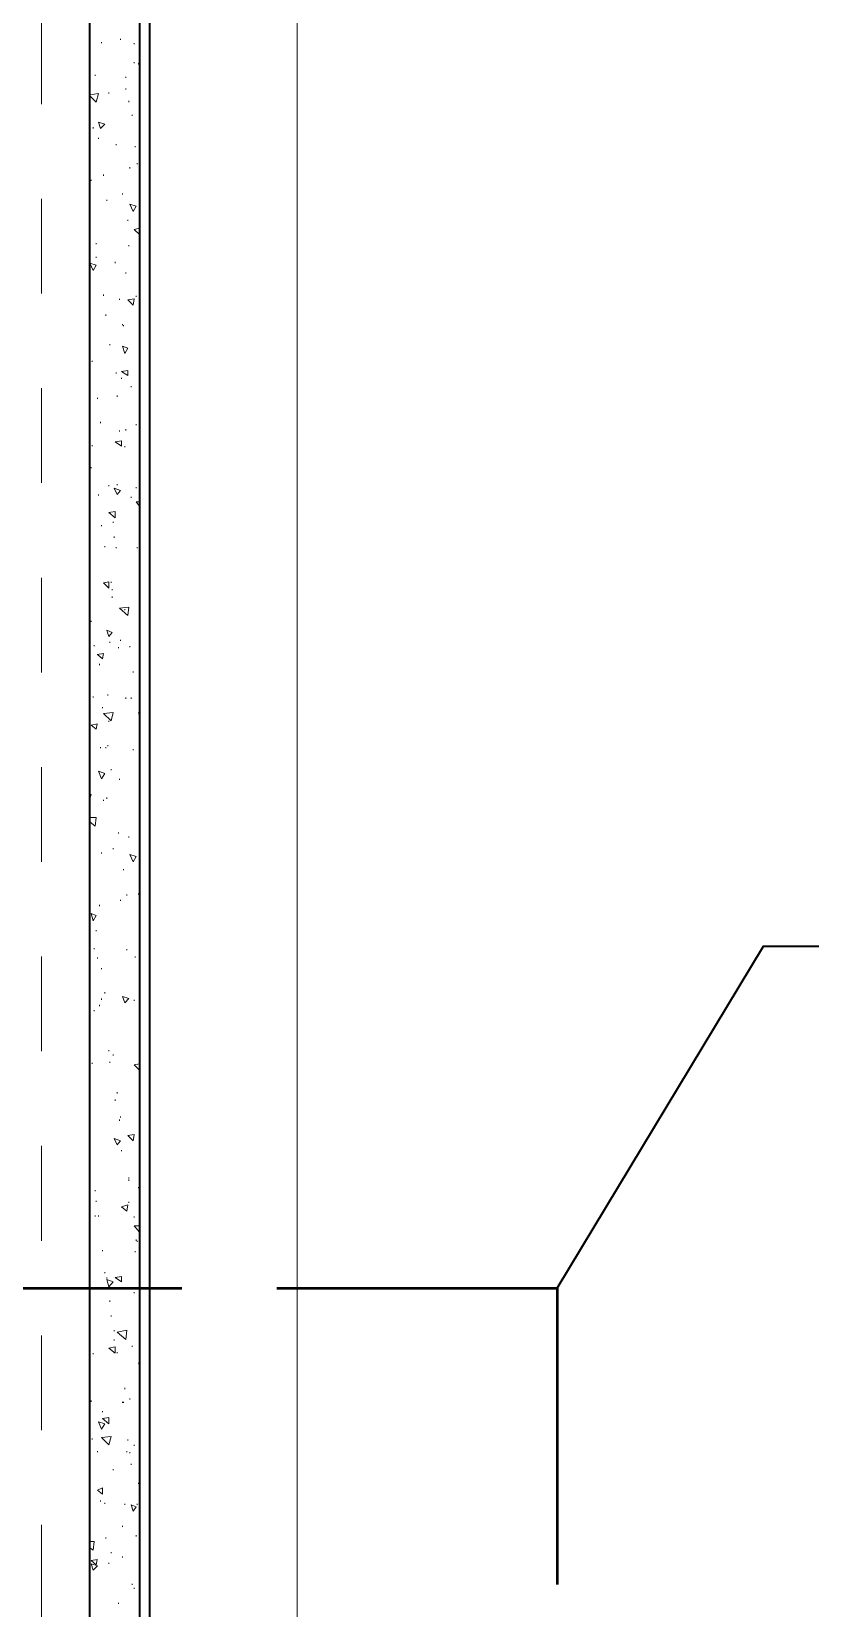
# Model space of a CAD drawing. Header units: inches. Extents: x 5 to 516, y -193 to 129.
# Drawn here: x 78.679 to 79.502, y -188.584 to -186.919 of the extents above; entities that cross this region are included whole.
import ezdxf

# ---------------------------------------------------------------- set-up
doc = ezdxf.new("R2010")
doc.units = ezdxf.units.IN
doc.header["$MEASUREMENT"] = 0
doc.linetypes.add('PDF_IMPORT', pattern=[1, 0.8, -0.2])
doc.layers.add('PDF8_Geometry', color=7, linetype='Continuous')

msp = doc.modelspace()

# ---------------------------------------------------------------- linework, layer by layer
at = {"layer": 'PDF8_Geometry', "lineweight": 15}
msp.add_lwpolyline([(78.7410688, -189.3957831), (78.7410688, -180.6046713), (78.6688466, -180.6046713), (78.6688466, -189.3957831)], close=True, dxfattribs=at)
at = {"layer": 'PDF8_Geometry', "linetype": 'PDF_IMPORT', "lineweight": 15, "ltscale": 0.084444}
msp.add_lwpolyline([(78.6899575, -189.3957831), (78.6899575, -180.604671)], dxfattribs=at)
at = {"layer": 'PDF8_Geometry', "lineweight": 35}
for points in [[(78.7932923, -180.6046713), (78.7932923, -189.3957831), (78.74107, -189.3957831), (78.74107, -180.6046713)], [(78.8044052, -189.3957831), (78.8044052, -180.6046713), (78.7932941, -180.6046713), (78.7932941, -189.3957831)]]:
    msp.add_lwpolyline(points, close=True, dxfattribs=at)
at = {"layer": 'PDF8_Geometry', "lineweight": 15}
for points in [[(78.8044052, -189.3957831), (78.9599608, -189.3957831), (78.9599608, -180.6046713), (78.8044052, -180.6046713)], [(78.7732908, -186.9280055), (78.7732908, -186.9268944)], [(78.7532939, -186.9313387), (78.7532939, -186.9302276)], [(78.7877358, -186.9324498), (78.7877358, -186.9313387)], [(78.7877358, -186.9524501), (78.7877358, -186.951339)], [(78.7932923, -186.9568943), (78.7921812, -186.9524499)], [(78.7932923, -186.9524501), (78.7921812, -186.9524501)], [(78.7466252, -186.9657829), (78.7466252, -186.9646718)], [(78.7788473, -186.968005), (78.7788473, -186.9668939)], [(78.7788473, -186.9802279), (78.7788473, -186.9791168)], [(78.7499597, -186.9846718), (78.7477374, -186.9935607), (78.7410708, -186.986894)], [(78.7499618, -186.9846721), (78.7410729, -186.9857832)], [(78.7610702, -186.9846721), (78.7610702, -186.983561)], [(78.7821839, -186.9935607), (78.7821839, -186.9924495)], [(78.7855159, -187.0080056), (78.7855159, -187.0068945)], [(78.7444054, -187.0213384), (78.7444054, -187.0202273)], [(78.756626, -187.0168942), (78.7499593, -187.014672)], [(78.7566261, -187.016894), (78.7521817, -187.0213384), (78.7499595, -187.0146718)], [(78.7499618, -187.0324497), (78.7499618, -187.0313386)], [(78.7688466, -187.0391166), (78.7688466, -187.0380055)], [(78.788848, -187.0413388), (78.788848, -187.0402276)], [(78.7832915, -187.0635612), (78.7832915, -187.0624501)], [(78.7910724, -187.0591164), (78.7910724, -187.0580053)], [(78.742181, -187.076894), (78.742181, -187.0757829)], [(78.7555138, -187.0713387), (78.7555138, -187.0702276)], [(78.7755152, -187.091339), (78.7755152, -187.0902279)], [(78.7588504, -187.0980054), (78.7588504, -187.0968943)], [(78.7899602, -187.1035607), (78.7832935, -187.1013385)], [(78.7899615, -187.1035605), (78.7866281, -187.109116), (78.7832948, -187.1013383)], [(78.7810717, -187.1191168), (78.7810717, -187.1180057)], [(78.7932923, -187.1268942), (78.7877367, -187.1280053)], [(78.7932923, -187.1335606), (78.7877367, -187.1280051)], [(78.7477374, -187.1435608), (78.7477374, -187.1424497)], [(78.7821839, -187.1457829), (78.7821839, -187.1446718)], [(78.7477374, -187.1580052), (78.7477374, -187.1568941)], [(78.7677389, -187.1635605), (78.7677389, -187.1624494)], [(78.7477374, -187.1657827), (78.7410708, -187.1635604)], [(78.7477387, -187.165783), (78.7444054, -187.1713386), (78.741072, -187.1635608)], [(78.7788473, -187.1746723), (78.7788473, -187.1735612)], [(78.7555138, -187.1980053), (78.7555138, -187.1968942)], [(78.7721831, -187.2024501), (78.7721831, -187.201339)], [(78.7877358, -187.2013385), (78.7810691, -187.2024496)], [(78.7877392, -187.2013388), (78.7866281, -187.2080054), (78.7810726, -187.2024499)], [(78.7899602, -187.1991163), (78.7899602, -187.1980052)], [(78.7577382, -187.2191161), (78.7577382, -187.218005)], [(78.7755152, -187.2291163), (78.7755152, -187.2280051)], [(78.7766274, -187.2302279), (78.7766274, -187.2291168)], [(78.7621824, -187.2502271), (78.7621824, -187.249116)], [(78.7810717, -187.2535608), (78.7755161, -187.2513386)], [(78.7810729, -187.2535612), (78.7777396, -187.2591167), (78.7755174, -187.251339)], [(78.7432932, -187.2680053), (78.7432932, -187.2668941)], [(78.7688466, -187.2802275), (78.7688466, -187.2791164)], [(78.7810717, -187.2768938), (78.774405, -187.2780049)], [(78.7810717, -187.2768941), (78.7810717, -187.2824497), (78.774405, -187.2780052)], [(78.774403, -187.2857834), (78.774403, -187.2846723)], [(78.7844037, -187.294672), (78.7844037, -187.2935609)], [(78.7488496, -187.3068943), (78.7488496, -187.3057832)], [(78.7699588, -187.3046716), (78.7699588, -187.3035605)], [(78.7521817, -187.3324493), (78.7521817, -187.3313382)], [(78.7721831, -187.341339), (78.7721831, -187.3402279)], [(78.7788473, -187.3402274), (78.7788473, -187.3391163)], [(78.7899602, -187.334672), (78.7899602, -187.3335609)], [(78.7432932, -187.3568939), (78.7432932, -187.3557828)], [(78.774403, -187.3513384), (78.774403, -187.3568939), (78.7677364, -187.3524495)], [(78.774403, -187.3513386), (78.7677364, -187.3524497)], [(78.7777396, -187.358005), (78.7777396, -187.3568939)], [(78.7932923, -187.3602271), (78.7932923, -187.359116)], [(78.742181, -187.3802274), (78.742181, -187.3791163)], [(78.7499618, -187.4091163), (78.7499618, -187.4080052)], [(78.7610702, -187.3991167), (78.7610702, -187.3980056)], [(78.7732908, -187.403561), (78.7666242, -187.4013387)], [(78.7732921, -187.4035608), (78.7699588, -187.4080052), (78.7666254, -187.4013386)], [(78.7699588, -187.3980056), (78.7699588, -187.3968945)], [(78.7844037, -187.4113384), (78.7844037, -187.4102273)], [(78.7899602, -187.4013388), (78.7899602, -187.4002277)], [(78.7677389, -187.4257831), (78.7677389, -187.4324498), (78.7610722, -187.4268943)], [(78.7677389, -187.4257834), (78.7610722, -187.4268945)], [(78.7932923, -187.4157827), (78.7899589, -187.4157827)], [(78.7932923, -187.4202275), (78.7899589, -187.4157831)], [(78.7532939, -187.4413383), (78.7532939, -187.4402272)], [(78.7655145, -187.4380051), (78.7655145, -187.436894)], [(78.7666267, -187.4535612), (78.7666267, -187.4524501)], [(78.756626, -187.4635608), (78.756626, -187.4624497)], [(78.7688466, -187.4646719), (78.7688466, -187.4635607)], [(78.7910724, -187.4646719), (78.7910724, -187.4635607)], [(78.7610702, -187.5002271), (78.7555147, -187.5013382)], [(78.7610702, -187.5002274), (78.7610702, -187.5068941), (78.7555147, -187.5013385)], [(78.7632946, -187.5013387), (78.7632946, -187.5002276)], [(78.7644023, -187.5091168), (78.7644023, -187.5080056)], [(78.7644023, -187.5168942), (78.7644023, -187.5157831)], [(78.7821828, -187.5268946), (78.7810717, -187.5357835), (78.7721828, -187.5280057)], [(78.7821839, -187.5268938), (78.7721839, -187.5280049)], [(78.742181, -187.5424499), (78.742181, -187.5413387)], [(78.7777396, -187.5302276), (78.7777396, -187.5291165)], [(78.7644023, -187.5535605), (78.7588467, -187.5513383)], [(78.7644036, -187.5535609), (78.7610702, -187.5580053), (78.758848, -187.5513387)], [(78.7732908, -187.5624496), (78.7732908, -187.5613385)], [(78.745513, -187.5680055), (78.745513, -187.5668944)], [(78.7555138, -187.575783), (78.7488471, -187.5768941)], [(78.7555172, -187.5757827), (78.7544061, -187.5813383), (78.7488505, -187.5768939)], [(78.7621824, -187.5646723), (78.7621824, -187.5635612)], [(78.771071, -187.5702276), (78.771071, -187.5691165)], [(78.7832915, -187.5691166), (78.7832915, -187.5680055)], [(78.7510695, -187.5880053), (78.7510695, -187.5868942)], [(78.7866281, -187.5957833), (78.7866281, -187.5946722)], [(78.7444054, -187.62245), (78.7444054, -187.6213389)], [(78.759958, -187.6202279), (78.759958, -187.6191168)], [(78.7788473, -187.6235611), (78.7788473, -187.62245)], [(78.7844037, -187.6235611), (78.7844037, -187.62245)], [(78.7544061, -187.6335607), (78.7544061, -187.6324496)], [(78.7655145, -187.6380049), (78.7555145, -187.639116)], [(78.7655168, -187.6380057), (78.7632946, -187.6468946), (78.7555168, -187.6391168)], [(78.7932923, -187.639116), (78.7921812, -187.6380049)], [(78.7932923, -187.6424498), (78.7921812, -187.6380053)], [(78.7488485, -187.6502276), (78.7477374, -187.6557831), (78.7421819, -187.6513387)], [(78.7488496, -187.6502278), (78.742183, -187.6513389)], [(78.7610702, -187.6480057), (78.7610702, -187.6468945)], [(78.7521817, -187.6757834), (78.7521817, -187.6746723)], [(78.7577382, -187.6757834), (78.7577382, -187.6746723)], [(78.759958, -187.6735607), (78.759958, -187.6724496)], [(78.7866281, -187.6780056), (78.7866281, -187.6768945)], [(78.756626, -187.7024501), (78.7499593, -187.7002279)], [(78.7566272, -187.7024499), (78.7532939, -187.7080055), (78.7499606, -187.7002277)], [(78.7632946, -187.6991164), (78.7632946, -187.6980053)], [(78.7721831, -187.7091165), (78.7721831, -187.7080054)], [(78.7410688, -187.7291163), (78.7421799, -187.7246718)], [(78.742181, -187.724672), (78.7410699, -187.724672)], [(78.7588504, -187.7291163), (78.7588504, -187.7280052)], [(78.7555138, -187.731339), (78.7555138, -187.7302279)], [(78.7932923, -187.7302279), (78.7932923, -187.7291168)], [(78.7477364, -187.7491168), (78.7466252, -187.7580057), (78.7410697, -187.7535613)], [(78.7477374, -187.749116), (78.7410708, -187.749116)], [(78.771071, -187.7657832), (78.771071, -187.7646721)], [(78.7821839, -187.7702274), (78.7821839, -187.7691163)], [(78.7532939, -187.7868946), (78.7532939, -187.7857834)], [(78.7655145, -187.7824497), (78.7655145, -187.7813386)], [(78.7899602, -187.7902277), (78.7832935, -187.7880055)], [(78.7899615, -187.7902275), (78.7866281, -187.7957831), (78.7832948, -187.7880053)], [(78.7766274, -187.8046716), (78.7766274, -187.8035605)], [(78.7510695, -187.8424501), (78.7510695, -187.841339)], [(78.7732908, -187.8368942), (78.7732908, -187.8357831)], [(78.7799595, -187.8313383), (78.7799595, -187.8302272)], [(78.7921801, -187.8302273), (78.7921801, -187.8291161)], [(78.7477374, -187.8524497), (78.7421819, -187.8502275)], [(78.7477387, -187.8524495), (78.7444054, -187.858005), (78.7421831, -187.8502273)], [(78.7477374, -187.8691168), (78.7477374, -187.8680057)], [(78.745513, -187.8880049), (78.745513, -187.8868938)], [(78.7799595, -187.889116), (78.7799595, -187.8880049)], [(78.7488496, -187.8980057), (78.7488496, -187.8968946)], [(78.7532939, -187.9091163), (78.7532939, -187.9080052)], [(78.788848, -187.8968946), (78.788848, -187.8957835)], [(78.7532939, -187.9413384), (78.7532939, -187.9402273)], [(78.756626, -187.934672), (78.756626, -187.9335609)], [(78.7821839, -187.9402273), (78.7755172, -187.9380051)], [(78.7821841, -187.9402271), (78.7777396, -187.9446716), (78.7755174, -187.9380049)], [(78.7877358, -187.9424494), (78.7877358, -187.9413383)], [(78.745513, -187.9535612), (78.745513, -187.9524501)], [(78.7510695, -187.9480053), (78.7510695, -187.9468942)], [(78.7610702, -187.9957829), (78.7610702, -187.9946718)], [(78.7432932, -188.0091168), (78.7432932, -188.0080057)], [(78.7621824, -188.0080057), (78.7621824, -188.0068946)], [(78.7655145, -188.0002271), (78.7655145, -187.999116)], [(78.7932923, -188.0091168), (78.7877367, -188.0102279)], [(78.7932923, -188.0146721), (78.7932923, -188.0157832), (78.7877367, -188.0102276)], [(78.7699588, -188.0402278), (78.7699588, -188.0391167)], [(78.7677389, -188.0480052), (78.7677389, -188.0468941)], [(78.7721831, -188.0691166), (78.7721831, -188.0680055)], [(78.7732908, -188.0657834), (78.7732908, -188.0646723)], [(78.7732908, -188.0902274), (78.7666242, -188.0880052)], [(78.7732921, -188.0902278), (78.7699588, -188.0946723), (78.7666254, -188.0880056)], [(78.7877358, -188.0835605), (78.7810691, -188.0846716)], [(78.7877392, -188.0835608), (78.7866281, -188.0902274), (78.7810726, -188.0846719)], [(78.774403, -188.1013387), (78.774403, -188.1002275)], [(78.7466252, -188.1435609), (78.7466252, -188.1424498)], [(78.7821839, -188.1302275), (78.7821839, -188.1291164)], [(78.7821839, -188.1324496), (78.7821839, -188.1313385)], [(78.7921801, -188.1402277), (78.7921801, -188.1391166)], [(78.7477374, -188.1546721), (78.7477374, -188.153561)], [(78.7810706, -188.158005), (78.7799595, -188.1646717), (78.7744039, -188.1602272)], [(78.7810717, -188.1580053), (78.774405, -188.1602275)], [(78.7821839, -188.1557832), (78.7821839, -188.154672)], [(78.7466252, -188.1702276), (78.7466252, -188.1691165)], [(78.7499618, -188.1702276), (78.7499618, -188.1691165)], [(78.7877358, -188.1713386), (78.7877358, -188.1702275)], [(78.7932923, -188.1868941), (78.7877367, -188.1802275)], [(78.7932923, -188.1802277), (78.7877367, -188.1802277)], [(78.7899602, -188.1957832), (78.7899602, -188.1946721)], [(78.7932923, -188.1902273), (78.7932923, -188.1891162)], [(78.7544061, -188.2068944), (78.7544061, -188.2057833)], [(78.788848, -188.2080055), (78.788848, -188.2068944)], [(78.7910724, -188.1968943), (78.7910724, -188.1957832)], [(78.756626, -188.230228), (78.756626, -188.2291169)], [(78.7655145, -188.2391165), (78.7588478, -188.2368943)], [(78.7655147, -188.2391163), (78.7610702, -188.2446718), (78.758848, -188.236894)], [(78.7588504, -188.2357833), (78.7588504, -188.2346722)], [(78.774403, -188.2335609), (78.774403, -188.2391165), (78.7677364, -188.234672)], [(78.774403, -188.2335612), (78.7677364, -188.2346723)], [(78.7621824, -188.2602279), (78.7621824, -188.2591168)], [(78.7877358, -188.2513388), (78.7877358, -188.2502277)], [(78.7632946, -188.2757828), (78.7632946, -188.2746717)], [(78.7666267, -188.2913389), (78.7666267, -188.2902277)], [(78.7799584, -188.2902274), (78.7788473, -188.3002274), (78.7699584, -188.2924496)], [(78.7799595, -188.2902278), (78.7699595, -188.29245)], [(78.7677389, -188.3080054), (78.7610722, -188.3091165)], [(78.7677389, -188.3080057), (78.7677389, -188.3146724), (78.7610722, -188.3091168)], [(78.7666267, -188.3013384), (78.7666267, -188.3002273)], [(78.7855159, -188.3080054), (78.7855159, -188.3068943)], [(78.7444054, -188.3157834), (78.7444054, -188.3146723)], [(78.7699588, -188.3146724), (78.7699588, -188.3135613)], [(78.7932923, -188.3280052), (78.7921812, -188.3246718)], [(78.7932923, -188.325783), (78.7921812, -188.3246719)], [(78.7777396, -188.3524497), (78.7777396, -188.3513386)], [(78.742181, -188.3657831), (78.742181, -188.364672)], [(78.7544061, -188.3768943), (78.7544061, -188.3757832)], [(78.7755152, -188.3668942), (78.7755152, -188.3657831)], [(78.7766274, -188.3668942), (78.7766274, -188.3657831)], [(78.7832915, -188.363561), (78.7832915, -188.3624499)], [(78.756626, -188.3891161), (78.7499593, -188.3868938)], [(78.7566272, -188.3891164), (78.7532939, -188.3946719), (78.7499606, -188.3868942)], [(78.7610702, -188.3824494), (78.7610702, -188.3891161), (78.7544036, -188.3835605)], [(78.7610702, -188.3824497), (78.7544036, -188.3835608)], [(78.7432932, -188.4057832), (78.7432932, -188.4046721)], [(78.7632925, -188.4024496), (78.7610702, -188.4113385), (78.7532924, -188.4035607)], [(78.7632946, -188.40245), (78.7532946, -188.4035611)], [(78.7810717, -188.4068942), (78.7810717, -188.4057831)], [(78.7877358, -188.4124496), (78.7877358, -188.4113385)], [(78.7488496, -188.4191165), (78.7488496, -188.4180054)], [(78.7799595, -188.4191165), (78.7799595, -188.4180054)], [(78.7832915, -188.4202276), (78.7832915, -188.4191165)], [(78.7655145, -188.4380052), (78.7655145, -188.4368941)], [(78.7844037, -188.4324499), (78.7844037, -188.4313388)], [(78.7488505, -188.4591164), (78.7544061, -188.4568942), (78.7544061, -188.4635609), (78.7488505, -188.4591164)], [(78.7921801, -188.4524499), (78.7921801, -188.4513388)], [(78.7521817, -188.4713386), (78.7521817, -188.4702275)], [(78.756626, -188.473561), (78.756626, -188.4724499)], [(78.7777396, -188.4746721), (78.7777396, -188.473561)], [(78.7899602, -188.4768942), (78.7844046, -188.474672)], [(78.7899615, -188.4768943), (78.7866281, -188.4813388), (78.7844059, -188.4746721)], [(78.7910724, -188.4746721), (78.7910724, -188.473561)], [(78.7577382, -188.5102276), (78.7577382, -188.5091165)], [(78.7755152, -188.4980053), (78.7755152, -188.4968942)], [(78.7899602, -188.5080055), (78.7899602, -188.5068944)], [(78.7932923, -188.4980053), (78.7932923, -188.4968942)], [(78.745513, -188.5135608), (78.7410686, -188.5135608)], [(78.7455165, -188.513561), (78.7444054, -188.5224499), (78.741072, -188.5202277)], [(78.7632946, -188.5257831), (78.7632946, -188.524672)], [(78.7488485, -188.5324498), (78.7477374, -188.5380054), (78.7421819, -188.5335609)], [(78.7488496, -188.5324498), (78.742183, -188.5335609)], [(78.7488496, -188.5391165), (78.742183, -188.5368942)], [(78.7488498, -188.5391166), (78.7444054, -188.543561), (78.7421831, -188.5368943)], [(78.7610702, -188.5368943), (78.7610702, -188.5357832)], [(78.7755152, -188.5302276), (78.7755152, -188.5291165)], [(78.7855159, -188.5591165), (78.7855159, -188.5580054)], [(78.7877358, -188.563561), (78.7877358, -188.5624499)], [(78.771071, -188.5791165), (78.771071, -188.5780054)]]:
    msp.add_lwpolyline(points, dxfattribs=at)
at = {"layer": 'PDF8_Geometry', "lineweight": 35}
msp.add_lwpolyline([(79.2344041, -188.2457829), (79.4521818, -187.8846717), (79.6944041, -187.8846717), (80.2566264, -187.8846717)], dxfattribs=at)
at = {"layer": 'PDF8_Geometry', "linetype": 'PDF_IMPORT', "lineweight": 50, "ltscale": 0.391111}
msp.add_lwpolyline([(79.2344047, -188.2457829), (79.2344047, -190.6824499), (77.2866256, -190.6824501), (77.286628, -188.245783), (79.2344036, -188.2457829)], dxfattribs=at)

doc.saveas('drawing.dxf')
